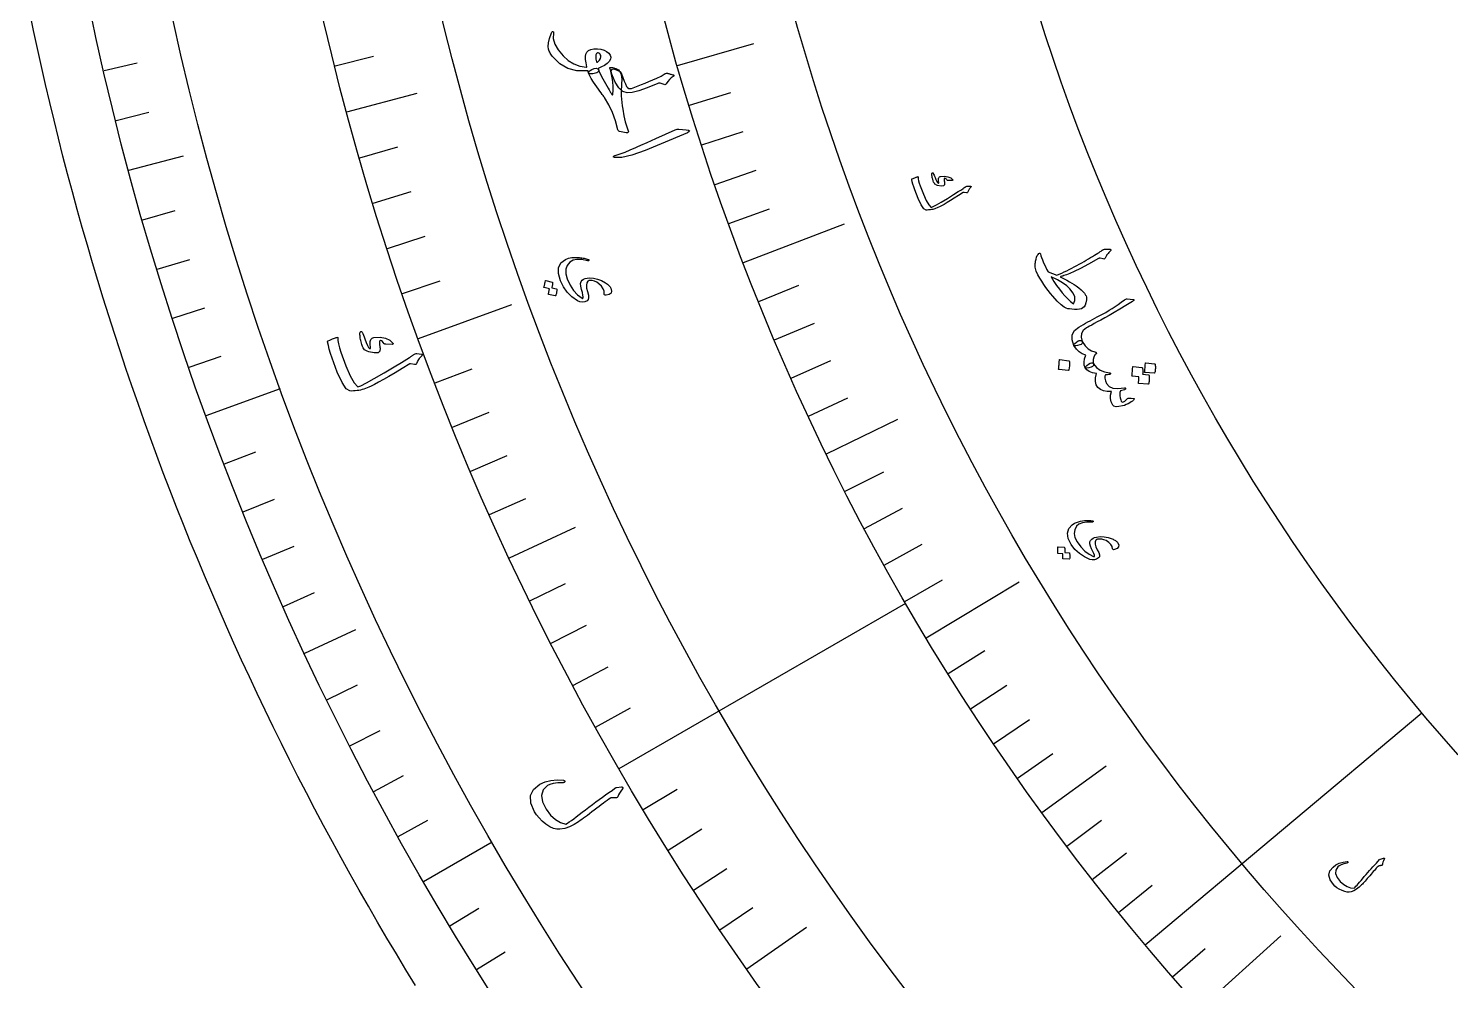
# Model space of a CAD drawing. Header units: millimetres. Extents: x -75 to 75, y -75 to 97.
# Drawn here: x -73.5 to -38.06, y -39.22 to -15.49 of the extents above; entities that cross this region are included whole.
import ezdxf

# ---------------------------------------------------------------- set-up
doc = ezdxf.new("R2010")
doc.units = ezdxf.units.MM
for name, color, linetype in [('CUT_OUTER', 1, 'Continuous'), ('ENGRAVE', 7, 'Continuous'), ('ENGRAVE_FINE', 8, 'Continuous'), ('TEXT', 5, 'Continuous')]:
    doc.layers.add(name, color=color, linetype=linetype)

msp = doc.modelspace()

# ---------------------------------------------------------------- linework, layer by layer
at = {"layer": 'CUT_OUTER'}
msp.add_lwpolyline([(-63.8516, -39.3442), (-64.0918, -38.9517), (-64.3296, -38.5577), (-64.565, -38.1623), (-64.798, -37.7654), (-65.0285, -37.3671), (-65.2565, -36.9674), (-65.4821, -36.5663), (-65.7053, -36.1638), (-65.9259, -35.7599), (-66.1441, -35.3548), (-66.3598, -34.9482), (-66.573, -34.5404), (-66.7837, -34.1313), (-66.9918, -33.7208), (-67.1975, -33.3092), (-67.4006, -32.8962), (-67.6012, -32.482), (-67.7992, -32.0666), (-67.9947, -31.65), (-68.1876, -31.2322), (-68.378, -30.8132), (-68.5657, -30.3931), (-68.7509, -29.9718), (-68.9335, -29.5494), (-69.1136, -29.1259), (-69.291, -28.7013), (-69.4658, -28.2756), (-69.638, -27.8488), (-69.8075, -27.421), (-69.9745, -26.9921), (-70.1388, -26.5623), (-70.3004, -26.1314), (-70.4594, -25.6996), (-70.6158, -25.2667), (-70.7695, -24.833), (-70.9205, -24.3983), (-71.0689, -23.9627), (-71.2146, -23.5261), (-71.3576, -23.0887), (-71.498, -22.6504), (-71.6356, -22.2113), (-71.7705, -21.7714), (-71.9028, -21.3306), (-72.0323, -20.889), (-72.1591, -20.4466), (-72.2832, -20.0035), (-72.4046, -19.5596), (-72.5232, -19.1149), (-72.6392, -18.6696), (-72.7523, -18.2235), (-72.8628, -17.7768), (-72.9705, -17.3294), (-73.0755, -16.8813), (-73.1777, -16.4326), (-73.2771, -15.9833), (-73.3738, -15.5334), (-73.4677, -15.0828)], dxfattribs=at)
at = {"layer": 'ENGRAVE'}
for points in [[(-57.3229, -16.4081), (-55.4194, -15.8632)], [(-65.5622, -17.5673), (-63.8091, -17.0976)], [(-70.9955, -19.0232), (-69.6372, -18.6592)], [(-55.6811, -21.3249), (-53.1597, -20.3593)], [(-63.7816, -23.2146), (-61.4559, -22.3681)], [(-69.0674, -25.1385), (-67.2174, -24.4651)], [(-53.6124, -26.0932), (-51.832, -25.2267)], [(-61.5156, -28.6852), (-59.8707, -27.9182)], [(-51.1292, -30.6748), (-48.8139, -29.2857)], [(-58.7815, -33.9375), (-51.6368, -29.8125)], [(-66.6136, -31.0624), (-65.3391, -30.4681)], [(-45.6693, -38.3335), (-38.7758, -32.5473)], [(-48.2479, -35.0326), (-46.6457, -33.8692)], [(-63.6529, -36.75), (-61.9479, -35.7656)], [(-55.5999, -38.9315), (-54.1132, -37.8905)], [(-44.2927, -39.9161), (-42.287, -38.1086)]]:
    msp.add_lwpolyline(points, dxfattribs=at)
for radius in [73.5, 73.5, 71.5312, 67.875, 67.875, 64.9875, 59.625, 59.625, 56.475, 50.625, 50.625]:
    msp.add_circle((0, 0), radius, dxfattribs=at)
at = {"layer": 'ENGRAVE_FINE'}
for points in [[(-65.8588, -16.4204), (-64.8982, -16.1809)], [(-71.6162, -16.5339), (-70.7941, -16.3441)], [(-57.0292, -17.4015), (-55.9962, -17.0863)], [(-71.3167, -17.7813), (-70.498, -17.5771)], [(-56.7181, -18.3902), (-55.6907, -18.0571)], [(-65.2456, -18.7089), (-64.294, -18.436)], [(-56.3897, -19.3739), (-55.3683, -19.0229)], [(-64.9092, -19.8447), (-63.9624, -19.5553)], [(-70.6527, -20.2593), (-69.8417, -20.0268)], [(-56.044, -20.3522), (-55.0289, -19.9836)], [(-64.553, -20.9745), (-63.6114, -20.6686)], [(-70.2884, -21.4893), (-69.4815, -21.2426)], [(-64.1771, -22.0979), (-63.241, -21.7756)], [(-55.3012, -22.2917), (-54.2995, -21.8879)], [(-69.9027, -22.7127), (-69.1002, -22.452)], [(-54.9042, -23.2522), (-53.9098, -22.831)], [(-69.4956, -23.9293), (-68.6978, -23.6546)], [(-63.3668, -24.3242), (-62.4425, -23.9694)], [(-54.4904, -24.2062), (-53.5034, -23.7677)], [(-54.0597, -25.1533), (-53.0805, -24.6976)], [(-62.9326, -25.4264), (-62.0147, -25.0556)], [(-68.6182, -26.34), (-67.8305, -26.0377)], [(-62.4793, -26.5209), (-61.568, -26.1341)], [(-53.1484, -27.0256), (-52.1857, -26.5361)], [(-68.148, -27.5336), (-67.3657, -27.2175)], [(-62.0069, -27.6072), (-61.1025, -27.2046)], [(-52.668, -27.9503), (-51.714, -27.4441)], [(-52.1713, -28.8669), (-51.2263, -28.3441)], [(-67.6571, -28.7187), (-66.8804, -28.3891)], [(-61.0056, -29.7544), (-60.1158, -29.3205)], [(-51.6583, -29.7752), (-50.7226, -29.2359)], [(-67.1456, -29.8951), (-66.3748, -29.552)], [(-60.4771, -30.8146), (-59.595, -30.3652)], [(-50.5842, -31.5654), (-49.668, -30.9937)], [(-59.9301, -31.8654), (-59.0559, -31.4006)], [(-66.0614, -32.2203), (-65.303, -31.8504)], [(-50.0235, -32.4468), (-49.1174, -31.8591)], [(-59.3648, -32.9065), (-58.4989, -32.4265)], [(-49.447, -33.3186), (-48.5514, -32.7151)], [(-65.489, -33.3683), (-64.7372, -32.9852)], [(-48.8551, -34.1807), (-47.9702, -33.5615)], [(-64.8966, -34.5062), (-64.1517, -34.11)], [(-58.1802, -34.9582), (-57.3316, -34.4483)], [(-64.2845, -35.6335), (-63.5466, -35.2244)], [(-47.6255, -35.8741), (-46.7629, -35.2243)], [(-57.5613, -35.9683), (-56.7217, -35.4436)], [(-46.9882, -36.7049), (-46.1371, -36.0401)], [(-56.9248, -36.9674), (-56.0945, -36.4282)], [(-46.336, -37.5248), (-45.4968, -36.8451)], [(-63.0018, -37.8553), (-62.2786, -37.4207)], [(-56.2709, -37.9552), (-55.4502, -37.4016)], [(-62.3315, -38.9491), (-61.616, -38.5019)], [(-44.9881, -39.1307), (-44.1733, -38.4219)]]:
    msp.add_lwpolyline(points, dxfattribs=at)
at = {"layer": 'TEXT'}
for points in [[(-59.5885, -16.5428), (-59.8351, -16.5403), (-60.057, -16.4822), (-60.2539, -16.3684), (-60.4255, -16.1986), (-60.445, -16.1735), (-60.4631, -16.1485), (-60.4799, -16.1235), (-60.4954, -16.0986), (-60.5094, -16.0737), (-60.5216, -16.0492), (-60.532, -16.0249), (-60.5407, -16.001), (-60.5483, -15.9376), (-60.5384, -15.8483), (-60.5109, -15.7333), (-60.4657, -15.5927), (-60.4581, -15.577), (-60.4494, -15.5666), (-60.4398, -15.5616), (-60.429, -15.5621), (-60.4196, -15.5669), (-60.4139, -15.5748), (-60.4117, -15.586), (-60.4132, -15.6004), (-60.4206, -15.7362), (-60.3836, -15.8768), (-60.3022, -16.0219), (-60.1765, -16.1712), (-60.046, -16.2852), (-59.9055, -16.3703), (-59.7552, -16.4266), (-59.5951, -16.4541), (-59.5902, -16.4522), (-59.5867, -16.4496), (-59.5845, -16.4461), (-59.5836, -16.4419), (-59.6045, -16.344), (-59.6159, -16.2588), (-59.6176, -16.1865), (-59.6099, -16.1271), (-59.5867, -16.0765), (-59.546, -16.0378), (-59.488, -16.0109), (-59.4127, -15.9959), (-59.4025, -15.9948), (-59.392, -15.9941), (-59.3812, -15.9936), (-59.3701, -15.9934), (-59.3587, -15.9935), (-59.3466, -15.9938), (-59.3338, -15.9943), (-59.3205, -15.995), (-59.2323, -16.0063), (-59.1557, -16.0281), (-59.0908, -16.0605), (-59.0376, -16.1033), (-59.0015, -16.1522), (-58.9881, -16.2023), (-58.9974, -16.2539), (-59.0295, -16.3069), (-59.0799, -16.3595), (-59.1424, -16.4062), (-59.217, -16.4469), (-59.3037, -16.4817), (-59.3021, -16.4872), (-59.3003, -16.4924), (-59.2985, -16.4974), (-59.2965, -16.5022), (-59.2945, -16.507), (-59.2926, -16.512), (-59.2909, -16.5172), (-59.2893, -16.5227), (-59.288, -16.5426), (-59.2959, -16.5606), (-59.3129, -16.5766), (-59.3391, -16.5907), (-59.369, -16.6019), (-59.4002, -16.61), (-59.4326, -16.6151), (-59.4662, -16.6172), (-59.4966, -16.6161), (-59.5193, -16.6117), (-59.5343, -16.604), (-59.5417, -16.593), (-59.5564, -16.5399), (-59.5616, -16.5409), (-59.5686, -16.5418), (-59.5776, -16.5424), (-59.5885, -16.5428)], [(-59.3148, -16.3228), (-59.272, -16.2795), (-59.2448, -16.2377), (-59.2334, -16.1971), (-59.2376, -16.1579), (-59.2496, -16.1371), (-59.2644, -16.1196), (-59.282, -16.1055), (-59.3025, -16.0948), (-59.3125, -16.0923), (-59.322, -16.0941), (-59.3312, -16.1003), (-59.3399, -16.1109), (-59.3572, -16.1465), (-59.3631, -16.1929), (-59.3573, -16.2499), (-59.3401, -16.3177), (-59.3367, -16.3243), (-59.3314, -16.3274), (-59.3241, -16.3268), (-59.3148, -16.3228)], [(-58.7186, -16.8583), (-58.7248, -16.9318), (-58.728, -17.0075), (-58.7283, -17.0853), (-58.7256, -17.1654), (-58.7201, -17.2473), (-58.7122, -17.3308), (-58.7019, -17.4158), (-58.6891, -17.5025), (-58.6601, -17.6686), (-58.6277, -17.8139), (-58.5918, -17.9382), (-58.5527, -18.0416), (-58.5492, -18.0529), (-58.5491, -18.0631), (-58.5524, -18.072), (-58.559, -18.0797), (-58.5679, -18.0856), (-58.5779, -18.0893), (-58.589, -18.0906), (-58.6012, -18.0897), (-58.7725, -18.0518), (-58.7867, -18.0473), (-58.7975, -18.0391), (-58.8049, -18.0272), (-58.8089, -18.0116), (-58.8722, -17.7898), (-58.9492, -17.5823), (-59.0399, -17.3889), (-59.1446, -17.2094), (-59.1506, -17.1995), (-59.1617, -17.1828), (-59.178, -17.1592), (-59.1994, -17.1289), (-59.226, -17.0917), (-59.2577, -17.0477), (-59.2945, -16.9969), (-59.3363, -16.9391), (-59.4155, -16.8265), (-59.4762, -16.7307), (-59.5185, -16.652), (-59.5424, -16.5902), (-59.541, -16.5725), (-59.5274, -16.5529), (-59.5016, -16.5314), (-59.4637, -16.5081), (-59.3986, -16.4827), (-59.3484, -16.4768), (-59.3128, -16.4904), (-59.2921, -16.5235), (-59.2712, -16.5768), (-59.2354, -16.651), (-59.1847, -16.7461), (-59.1188, -16.862), (-59.0852, -16.9203), (-59.0557, -16.9712), (-59.0303, -17.0149), (-59.0091, -17.0513), (-58.992, -17.0802), (-58.9792, -17.1016), (-58.9706, -17.1153), (-58.9663, -17.1215), (-58.9642, -17.1237), (-58.9624, -17.1257), (-58.9609, -17.1273), (-58.9597, -17.1286), (-58.9587, -17.1298), (-58.9579, -17.1311), (-58.9572, -17.1324), (-58.9567, -17.1338), (-58.9501, -17.141), (-58.945, -17.1431), (-58.9414, -17.14), (-58.9393, -17.1317), (-58.9338, -17.0961), (-58.93, -17.0592), (-58.9279, -17.0209), (-58.9274, -16.9812), (-58.9285, -16.9401), (-58.9309, -16.8975), (-58.9346, -16.8535), (-58.9397, -16.8079), (-58.9454, -16.7634), (-58.952, -16.7198), (-58.9595, -16.6769), (-58.9678, -16.6348), (-58.9771, -16.594), (-58.9874, -16.5547), (-58.9987, -16.5171), (-59.011, -16.481), (-59.0124, -16.4711), (-59.0106, -16.4637), (-59.0054, -16.4587), (-58.997, -16.4562), (-58.9806, -16.4567), (-58.9643, -16.4583), (-58.948, -16.461), (-58.9318, -16.4649), (-58.9153, -16.4696), (-58.8983, -16.4749), (-58.8808, -16.4808), (-58.8627, -16.4873), (-58.8276, -16.5028), (-58.799, -16.5201), (-58.7769, -16.5393), (-58.7615, -16.5602), (-58.7368, -16.6173), (-58.7214, -16.686), (-58.7154, -16.7663), (-58.7186, -16.8583)], [(-58.4678, -16.9797), (-58.3901, -16.9506), (-58.3085, -16.919), (-58.2232, -16.8851), (-58.1341, -16.8488), (-58.0408, -16.8098), (-57.9432, -16.768), (-57.8411, -16.7233), (-57.7346, -16.6757), (-57.6306, -16.6104), (-57.6158, -16.6058), (-57.6011, -16.6034), (-57.5866, -16.6032), (-57.5721, -16.6053), (-57.5645, -16.6069), (-57.5545, -16.6094), (-57.5419, -16.6128), (-57.5267, -16.6171), (-57.509, -16.6221), (-57.4885, -16.6276), (-57.4652, -16.6336), (-57.4392, -16.6401), (-57.4306, -16.6425), (-57.4238, -16.6466), (-57.4188, -16.6523), (-57.4156, -16.6595), (-57.4151, -16.6662), (-57.4178, -16.6726), (-57.4234, -16.6788), (-57.4322, -16.6848), (-57.4812, -16.7192), (-57.5263, -16.7606), (-57.5675, -16.8089), (-57.6048, -16.8642), (-57.6156, -16.8786), (-57.6283, -16.8865), (-57.6428, -16.888), (-57.6593, -16.8831), (-57.7561, -16.8496), (-57.7672, -16.8479), (-57.781, -16.8488), (-57.7974, -16.8523), (-57.8165, -16.8584), (-58.0781, -16.9676), (-58.2919, -17.0431), (-58.4579, -17.0845), (-58.5761, -17.0918), (-58.6845, -17.055), (-58.7844, -16.9654), (-58.8757, -16.823), (-58.9579, -16.6276), (-58.9749, -16.5512), (-58.9617, -16.5076), (-58.9184, -16.4966), (-58.8451, -16.5182), (-58.835, -16.5227), (-58.825, -16.5271), (-58.8153, -16.5313), (-58.8059, -16.5355), (-58.7966, -16.5395), (-58.7876, -16.5434), (-58.7787, -16.5471), (-58.7702, -16.5508), (-58.7529, -16.5608), (-58.7387, -16.5747), (-58.7276, -16.5924), (-58.7194, -16.6139), (-58.6882, -16.712), (-58.6567, -16.7973), (-58.6251, -16.8698), (-58.5932, -16.9296), (-58.5692, -16.9616), (-58.5402, -16.9807), (-58.5064, -16.9867), (-58.4678, -16.9797)], [(-57.1076, -18.0144), (-57.0488, -18.024), (-57.0244, -18.0389), (-57.0346, -18.0593), (-57.0793, -18.0851), (-57.7319, -18.3605), (-58.1325, -18.5291), (-58.4594, -18.6425), (-58.7125, -18.7003), (-58.8921, -18.7021), (-58.9084, -18.6972), (-58.9182, -18.6913), (-58.9214, -18.6845), (-58.9182, -18.6769), (-58.9117, -18.6695), (-58.9023, -18.6627), (-58.8901, -18.6565), (-58.8751, -18.651), (-58.7562, -18.6133), (-58.6319, -18.5679), (-58.5021, -18.5147), (-58.3668, -18.4538), (-58.3312, -18.4386), (-58.2354, -18.3964), (-58.0794, -18.3275), (-57.8632, -18.2318), (-57.3848, -18.0159), (-57.3588, -18.0062), (-57.334, -17.9999), (-57.3104, -17.997), (-57.2881, -17.9973)], [(-50.4673, -19.2609), (-50.4666, -19.264), (-50.4668, -19.267), (-50.468, -19.2699), (-50.4701, -19.2727), (-50.4723, -19.2743), (-50.4749, -19.2755), (-50.4779, -19.2764), (-50.4811, -19.277), (-50.5775, -19.2761), (-50.5876, -19.2753), (-50.5957, -19.2736), (-50.6019, -19.2709), (-50.6063, -19.2673), (-50.6194, -19.2497), (-50.6332, -19.2358), (-50.6476, -19.2255), (-50.6628, -19.2187), (-50.6693, -19.2188), (-50.6743, -19.224), (-50.6778, -19.2346), (-50.6798, -19.2503), (-50.6795, -19.2603), (-50.6789, -19.2704), (-50.678, -19.2808), (-50.6768, -19.2914), (-50.6753, -19.3024), (-50.6733, -19.3137), (-50.671, -19.3254), (-50.6683, -19.3376), (-50.6698, -19.3838), (-50.6992, -19.4097), (-50.7566, -19.4152), (-50.8419, -19.4003), (-50.8691, -19.391), (-50.8916, -19.3804), (-50.9094, -19.3685), (-50.9225, -19.3552), (-50.9329, -19.339), (-50.9436, -19.3153), (-50.9546, -19.2841), (-50.966, -19.2453), (-50.9713, -19.2254), (-50.9758, -19.2062), (-50.9792, -19.1878), (-50.9816, -19.1701), (-50.9834, -19.1533), (-50.9848, -19.1375), (-50.9859, -19.1227), (-50.9865, -19.1089), (-50.9851, -19.0997), (-50.9823, -19.0924), (-50.9781, -19.0871), (-50.9724, -19.0838), (-50.9658, -19.0824), (-50.9602, -19.0837), (-50.9557, -19.0876), (-50.9522, -19.0942), (-50.9425, -19.1157), (-50.9319, -19.1401), (-50.9203, -19.1676), (-50.9078, -19.1981), (-50.8843, -19.255), (-50.8638, -19.2986), (-50.8463, -19.3289), (-50.8318, -19.3459), (-50.829, -19.3478), (-50.826, -19.3482), (-50.8228, -19.3473), (-50.8196, -19.3449), (-50.8178, -19.3426), (-50.8167, -19.3393), (-50.8162, -19.3348), (-50.8164, -19.3293), (-50.8227, -19.2794), (-50.8244, -19.2582), (-50.8234, -19.2392), (-50.8199, -19.2223), (-50.8137, -19.2076), (-50.805, -19.1939), (-50.7946, -19.1838), (-50.7824, -19.1772), (-50.7683, -19.1743), (-50.668, -19.1691), (-50.5844, -19.1818), (-50.5175, -19.2124), (-50.4673, -19.2609)], [(-50.0181, -19.4471), (-50.0316, -19.4624), (-50.0441, -19.4777), (-50.0556, -19.4931), (-50.066, -19.5086), (-50.0753, -19.5242), (-50.0835, -19.54), (-50.0906, -19.556), (-50.0965, -19.5723), (-50.1007, -19.5793), (-50.1071, -19.5836), (-50.1157, -19.5852), (-50.1265, -19.584), (-50.1848, -19.5746), (-50.1909, -19.5738), (-50.196, -19.5736), (-50.2, -19.5738), (-50.203, -19.5745), (-50.3209, -19.65), (-50.4278, -19.7175), (-50.5236, -19.777), (-50.6083, -19.8283), (-50.682, -19.8714), (-50.7445, -19.9061), (-50.7959, -19.9324), (-50.8361, -19.9503), (-50.9134, -19.9806), (-50.9384, -19.9888), (-50.964, -19.9959), (-50.9901, -20.0018), (-51.0168, -20.0066), (-51.0442, -20.0101), (-51.0721, -20.0123), (-51.1007, -20.0131), (-51.13, -20.0126), (-51.186, -19.9795), (-51.2523, -19.884), (-51.3286, -19.7261), (-51.4143, -19.5057), (-51.4381, -19.4357), (-51.4582, -19.3702), (-51.4748, -19.3094), (-51.4877, -19.2531), (-51.4875, -19.2474), (-51.4857, -19.2428), (-51.4824, -19.2392), (-51.4776, -19.2366), (-51.4539, -19.226), (-51.4322, -19.2166), (-51.4126, -19.2083), (-51.395, -19.2012), (-51.3793, -19.195), (-51.3653, -19.1899), (-51.353, -19.1856), (-51.3424, -19.1824), (-51.3363, -19.1809), (-51.3322, -19.1818), (-51.3302, -19.185), (-51.3303, -19.1906), (-51.3276, -19.2319), (-51.3178, -19.2829), (-51.301, -19.3435), (-51.2771, -19.4137), (-51.1982, -19.6204), (-51.1263, -19.7782), (-51.0616, -19.8871), (-51.0047, -19.9472), (-50.9567, -19.9283), (-50.8733, -19.8844), (-50.7543, -19.8156), (-50.5999, -19.722), (-50.4456, -19.6272), (-50.3291, -19.555), (-50.2504, -19.5055), (-50.2094, -19.4785), (-50.1983, -19.4708), (-50.188, -19.4635), (-50.1783, -19.4567), (-50.1694, -19.4505), (-50.1613, -19.4448), (-50.1541, -19.4396), (-50.1478, -19.4351), (-50.1424, -19.4311), (-50.1303, -19.4233), (-50.118, -19.418), (-50.1053, -19.4154), (-50.0923, -19.4152), (-50.0208, -19.4214), (-50.0158, -19.4223), (-50.0122, -19.4238), (-50.0098, -19.4262), (-50.0087, -19.4292), (-50.0094, -19.4337), (-50.0111, -19.4382), (-50.0141, -19.4426), (-50.0181, -19.4471)], [(-59.1535, -22.1013), (-59.1556, -22.0379), (-59.1783, -21.9748), (-59.2214, -21.9118), (-59.2849, -21.8489), (-59.3366, -21.813), (-59.3918, -21.7876), (-59.4506, -21.7726), (-59.513, -21.7681), (-59.5246, -21.7696), (-59.5359, -21.7735), (-59.5467, -21.7797), (-59.5572, -21.7882), (-59.5845, -21.8297), (-59.5955, -21.8867), (-59.5905, -21.9592), (-59.5691, -22.0472), (-59.5471, -22.1337), (-59.5407, -22.2001), (-59.5498, -22.2464), (-59.5747, -22.2727), (-59.6378, -22.2981), (-59.6992, -22.3067), (-59.759, -22.2984), (-59.8171, -22.2731), (-59.9545, -22.1749), (-60.0716, -22.0591), (-60.1681, -21.9256), (-60.2441, -21.7747), (-60.2943, -21.598), (-60.289, -21.4507), (-60.2285, -21.3329), (-60.113, -21.2448), (-60.0423, -21.217), (-59.9609, -21.1999), (-59.8688, -21.1934), (-59.7661, -21.1973), (-59.7367, -21.2009), (-59.708, -21.2052), (-59.6801, -21.21), (-59.653, -21.2155), (-59.6264, -21.2217), (-59.6003, -21.2286), (-59.5747, -21.2363), (-59.5496, -21.2448), (-59.5385, -21.2503), (-59.5325, -21.2565), (-59.5317, -21.2636), (-59.536, -21.2716), (-59.5428, -21.2776), (-59.5504, -21.2812), (-59.5589, -21.2824), (-59.5682, -21.2811), (-59.7102, -21.2504), (-59.8303, -21.2449), (-59.9286, -21.2646), (-60.0049, -21.3099), (-60.0729, -21.3925), (-60.1067, -21.4904), (-60.1062, -21.6037), (-60.0712, -21.7322), (-60.0006, -21.8874), (-59.9155, -22.0192), (-59.8161, -22.1276), (-59.7026, -22.2125), (-59.6939, -22.2169), (-59.6869, -22.2171), (-59.6814, -22.2132), (-59.6775, -22.2051), (-59.6749, -22.1773), (-59.6805, -22.1328), (-59.6942, -22.0717), (-59.716, -21.9938), (-59.7349, -21.9134), (-59.7387, -21.8481), (-59.7274, -21.7981), (-59.7012, -21.7633), (-59.6646, -21.7383), (-59.6233, -21.72), (-59.5773, -21.7084), (-59.5267, -21.7036), (-59.4215, -21.7095), (-59.3181, -21.7329), (-59.2164, -21.7738), (-59.1163, -21.8322), (-59.0917, -21.8484), (-59.0695, -21.8648), (-59.0498, -21.8813), (-59.0324, -21.8979), (-59.0174, -21.9146), (-59.0047, -21.9311), (-58.9943, -21.9475), (-58.9861, -21.9637), (-58.9677, -22.0321), (-58.9816, -22.0836), (-59.028, -22.118), (-59.1069, -22.1354), (-59.1301, -22.135), (-59.1456, -22.1291), (-59.1534, -22.1179), (-59.1535, -22.1013)], [(-46.6881, -20.9923), (-46.6581, -20.9917), (-46.6315, -20.9913), (-46.6082, -20.991), (-46.5884, -20.991), (-46.5722, -20.991), (-46.5599, -20.991), (-46.5513, -20.991), (-46.5466, -20.9911), (-46.5398, -20.9926), (-46.5341, -20.9956), (-46.5294, -21.0001), (-46.5258, -21.0062), (-46.5244, -21.0118), (-46.525, -21.0173), (-46.5277, -21.0228), (-46.5326, -21.0282), (-46.5568, -21.0534), (-46.578, -21.0759), (-46.5962, -21.0957), (-46.6114, -21.1128), (-46.6176, -21.1215), (-46.6241, -21.1311), (-46.6308, -21.1417), (-46.6377, -21.1533), (-46.6448, -21.166), (-46.6521, -21.18), (-46.6595, -21.1952), (-46.667, -21.2116), (-46.6765, -21.2241), (-46.6878, -21.232), (-46.7008, -21.2352), (-46.7156, -21.2337), (-46.793, -21.2169), (-46.805, -21.2154), (-46.8164, -21.2159), (-46.8272, -21.2186), (-46.8374, -21.2234), (-47.082, -21.361), (-47.2818, -21.469), (-47.437, -21.547), (-47.5475, -21.5951), (-47.5896, -21.6114), (-47.6281, -21.6258), (-47.663, -21.6385), (-47.6945, -21.6493), (-47.7225, -21.6585), (-47.7472, -21.666), (-47.7687, -21.6718), (-47.787, -21.676), (-47.7026, -21.7211), (-47.6258, -21.7634), (-47.5564, -21.8029), (-47.4945, -21.8395), (-47.44, -21.8732), (-47.3928, -21.9038), (-47.353, -21.9313), (-47.3205, -21.9557), (-47.2677, -22.0013), (-47.2225, -22.0459), (-47.1846, -22.0894), (-47.1542, -22.1317), (-47.142, -22.156), (-47.1346, -22.1839), (-47.1322, -22.2155), (-47.1346, -22.2509), (-47.1479, -22.3249), (-47.1667, -22.3835), (-47.1911, -22.4266), (-47.221, -22.4542), (-47.2605, -22.4721), (-47.3088, -22.484), (-47.366, -22.4899), (-47.432, -22.4897), (-47.4985, -22.486), (-47.5551, -22.4804), (-47.6017, -22.4728), (-47.6383, -22.4633), (-47.6927, -22.4339), (-47.7666, -22.374), (-47.8599, -22.2835), (-47.9723, -22.1621), (-48.032, -22.093), (-48.0896, -22.0212), (-48.1451, -21.9467), (-48.1984, -21.8697), (-48.2497, -21.7904), (-48.2988, -21.7092), (-48.3458, -21.6261), (-48.3906, -21.5411), (-48.3985, -21.5063), (-48.4045, -21.4725), (-48.4085, -21.4399), (-48.4107, -21.4083), (-48.4111, -21.3775), (-48.4099, -21.3473), (-48.407, -21.3176), (-48.4025, -21.2884), (-48.391, -21.2356), (-48.3765, -21.1896), (-48.359, -21.1503), (-48.3386, -21.1179), (-48.3191, -21.0965), (-48.3034, -21.0872), (-48.2915, -21.09), (-48.2832, -21.1048), (-48.2692, -21.1509), (-48.2524, -21.1997), (-48.2328, -21.2513), (-48.2102, -21.3057), (-48.1849, -21.3628), (-48.1566, -21.4227), (-48.1255, -21.4852), (-48.0915, -21.5506), (-47.8719, -21.6362), (-47.8101, -21.6117), (-47.7484, -21.5857), (-47.6867, -21.558), (-47.625, -21.5288), (-47.563, -21.4981), (-47.5007, -21.466), (-47.4379, -21.4326), (-47.3748, -21.3977), (-47.3125, -21.3625), (-47.2526, -21.3281), (-47.1949, -21.2943), (-47.1395, -21.2612), (-47.0862, -21.2291), (-47.0346, -21.1981), (-46.9847, -21.1683), (-46.9366, -21.1396), (-46.8921, -21.113), (-46.853, -21.0893), (-46.8194, -21.0687), (-46.7913, -21.051), (-46.7684, -21.0362), (-46.7507, -21.0242), (-46.7382, -21.0151), (-46.7308, -21.0088), (-46.722, -21.003), (-46.7119, -20.9983), (-46.7006, -20.9947), (-46.6881, -20.9923)], [(-60.3435, -21.9813), (-60.3405, -21.9827), (-60.338, -21.9854), (-60.3361, -21.9892), (-60.3348, -21.9942), (-60.3349, -22.0141), (-60.3358, -22.0336), (-60.3376, -22.0528), (-60.3403, -22.0717), (-60.3438, -22.0904), (-60.3484, -22.1091), (-60.3539, -22.1278), (-60.3604, -22.1465), (-60.363, -22.1506), (-60.3664, -22.1532), (-60.3706, -22.1544), (-60.3755, -22.1541), (-60.5397, -22.1174), (-60.5423, -22.1157), (-60.5436, -22.1122), (-60.5435, -22.107), (-60.5421, -22.1001), (-60.5403, -22.095), (-60.5382, -22.087), (-60.5357, -22.0762), (-60.533, -22.0625), (-60.5299, -22.0457), (-60.5263, -22.0257), (-60.5223, -22.0026), (-60.5178, -21.9763), (-60.6456, -21.946), (-60.65, -21.9441), (-60.6522, -21.9403), (-60.6523, -21.9348), (-60.6503, -21.9276), (-60.6487, -21.9213), (-60.6463, -21.9115), (-60.6432, -21.8981), (-60.6393, -21.8812), (-60.6349, -21.8606), (-60.6299, -21.836), (-60.6243, -21.8075), (-60.6182, -21.7749), (-60.6166, -21.7712), (-60.6144, -21.769), (-60.6117, -21.7684), (-60.6083, -21.7694), (-60.449, -21.8105), (-60.446, -21.812), (-60.4436, -21.8146), (-60.4417, -21.8185), (-60.4403, -21.8235), (-60.4397, -21.8401), (-60.44, -21.8566), (-60.4413, -21.8728), (-60.4434, -21.8889), (-60.4464, -21.9048), (-60.4501, -21.9205), (-60.4544, -21.9359), (-60.4595, -21.9511)], [(-47.5471, -21.9741), (-47.6253, -21.902), (-47.7291, -21.8291), (-47.8585, -21.7554), (-48.0135, -21.6806), (-47.9462, -21.7909), (-47.8781, -21.8934), (-47.8092, -21.9884), (-47.7395, -22.0756), (-47.6694, -22.1552), (-47.5994, -22.2271), (-47.5294, -22.2914), (-47.4596, -22.3481), (-47.4216, -22.2695), (-47.4236, -22.1811), (-47.4654, -22.0827), (-47.5471, -21.9741)], [(-45.97, -22.2429), (-45.9611, -22.2439), (-45.9545, -22.2457), (-45.9504, -22.2484), (-45.9487, -22.2519), (-45.9492, -22.2586), (-45.9559, -22.2677), (-45.9689, -22.2791), (-45.9881, -22.2929), (-46.1499, -22.3942), (-46.3004, -22.4859), (-46.4396, -22.5681), (-46.5676, -22.6408), (-46.6779, -22.7011), (-46.7767, -22.7554), (-46.8639, -22.8035), (-46.9397, -22.8456), (-47.004, -22.8814), (-47.057, -22.9108), (-47.0986, -22.9338), (-47.1289, -22.9504), (-47.2117, -23.0158), (-47.258, -23.0941), (-47.2676, -23.185), (-47.2404, -23.2885), (-47.2343, -23.3181), (-47.242, -23.3427), (-47.2634, -23.3624), (-47.2986, -23.3771), (-47.3578, -23.393), (-47.4019, -23.4003), (-47.4312, -23.3992), (-47.4454, -23.3896), (-47.4935, -23.248), (-47.4891, -23.1244), (-47.4326, -23.0191), (-47.3241, -22.9321), (-47.2679, -22.8994), (-47.2113, -22.8672), (-47.1543, -22.8352), (-47.097, -22.8037), (-47.0394, -22.7724), (-46.9816, -22.7411), (-46.9235, -22.71), (-46.8653, -22.6789), (-46.7541, -22.6198), (-46.655, -22.5646), (-46.568, -22.5131), (-46.4931, -22.4654), (-46.4221, -22.4176), (-46.3469, -22.3657), (-46.2675, -22.3098), (-46.1839, -22.2498), (-46.1684, -22.2398), (-46.1532, -22.233), (-46.1382, -22.2294), (-46.1234, -22.229)], [(-63.7005, -23.6456), (-63.7225, -23.6697), (-63.7429, -23.6938), (-63.7616, -23.7181), (-63.7787, -23.7425), (-63.794, -23.7671), (-63.8075, -23.7921), (-63.8193, -23.8176), (-63.8292, -23.8434), (-63.8361, -23.8545), (-63.8464, -23.8612), (-63.8602, -23.8635), (-63.8775, -23.8615), (-63.9703, -23.845), (-63.9802, -23.8438), (-63.9884, -23.8432), (-63.9948, -23.8435), (-63.9994, -23.8445), (-64.19, -23.9624), (-64.3626, -24.0677), (-64.5173, -24.1605), (-64.6542, -24.2406), (-64.773, -24.3078), (-64.8738, -24.3619), (-64.9566, -24.4027), (-65.0214, -24.4303), (-65.1457, -24.477), (-65.186, -24.4896), (-65.2271, -24.5003), (-65.269, -24.5092), (-65.3119, -24.5162), (-65.3557, -24.5212), (-65.4005, -24.524), (-65.4463, -24.5247), (-65.4931, -24.5231), (-65.5819, -24.4687), (-65.6858, -24.3142), (-65.8039, -24.0592), (-65.9352, -23.7036), (-65.9713, -23.5908), (-66.0017, -23.4854), (-66.0265, -23.3874), (-66.0455, -23.2969), (-66.045, -23.2878), (-66.042, -23.2804), (-66.0366, -23.2748), (-66.0289, -23.2708), (-65.9906, -23.2546), (-65.9556, -23.2402), (-65.924, -23.2276), (-65.8957, -23.2166), (-65.8705, -23.2073), (-65.8479, -23.1994), (-65.8281, -23.193), (-65.8109, -23.1882), (-65.8011, -23.186), (-65.7946, -23.1875), (-65.7916, -23.1927), (-65.7918, -23.2016), (-65.7887, -23.2679), (-65.7746, -23.3498), (-65.7495, -23.4472), (-65.7132, -23.5603), (-65.5926, -23.8935), (-65.4815, -24.1479), (-65.3807, -24.3238), (-65.291, -24.4214), (-65.2138, -24.3923), (-65.0793, -24.3241), (-64.8874, -24.2169), (-64.638, -24.071), (-64.3889, -23.9231), (-64.2007, -23.8106), (-64.0734, -23.7335), (-64.0072, -23.6914), (-63.9893, -23.6793), (-63.9725, -23.6679), (-63.9569, -23.6574), (-63.9425, -23.6476), (-63.9294, -23.6387), (-63.9177, -23.6307), (-63.9075, -23.6235), (-63.8988, -23.6173), (-63.8793, -23.6051), (-63.8593, -23.5971), (-63.839, -23.5931), (-63.8182, -23.5932), (-63.7041, -23.6046), (-63.6962, -23.6061), (-63.6903, -23.6087), (-63.6866, -23.6124), (-63.685, -23.6173), (-63.6861, -23.6244), (-63.6891, -23.6315), (-63.6939, -23.6386), (-63.7005, -23.6456)], [(-64.4136, -23.3381), (-64.4125, -23.3431), (-64.4129, -23.3478), (-64.4149, -23.3524), (-64.4183, -23.3569), (-64.4219, -23.3593), (-64.4261, -23.3611), (-64.4309, -23.3625), (-64.4361, -23.3633), (-64.5903, -23.3595), (-64.6063, -23.358), (-64.6193, -23.355), (-64.6292, -23.3506), (-64.636, -23.3447), (-64.6565, -23.3163), (-64.6781, -23.2937), (-64.7009, -23.2768), (-64.7249, -23.2657), (-64.7354, -23.2656), (-64.7436, -23.2738), (-64.7494, -23.2905), (-64.753, -23.3157), (-64.7529, -23.3316), (-64.7522, -23.3478), (-64.7511, -23.3644), (-64.7495, -23.3814), (-64.7473, -23.3989), (-64.7445, -23.417), (-64.7411, -23.4359), (-64.7371, -23.4554), (-64.7408, -23.5291), (-64.7886, -23.5697), (-64.8805, -23.577), (-65.0166, -23.5509), (-65.0599, -23.5354), (-65.0956, -23.5178), (-65.1237, -23.4983), (-65.1443, -23.4767), (-65.1604, -23.4505), (-65.1768, -23.4124), (-65.1936, -23.3621), (-65.2106, -23.2998), (-65.2187, -23.2678), (-65.2251, -23.237), (-65.2301, -23.2075), (-65.2335, -23.1792), (-65.2359, -23.1523), (-65.2376, -23.127), (-65.2389, -23.1033), (-65.2395, -23.0812), (-65.237, -23.0665), (-65.2322, -23.055), (-65.2253, -23.0467), (-65.2162, -23.0415), (-65.2056, -23.0395), (-65.1967, -23.0417), (-65.1896, -23.0481), (-65.1842, -23.0587), (-65.1693, -23.0933), (-65.153, -23.1327), (-65.1353, -23.1769), (-65.1161, -23.226), (-65.0803, -23.3176), (-65.0488, -23.3879), (-65.0217, -23.4368), (-64.999, -23.4643), (-64.9945, -23.4674), (-64.9897, -23.4681), (-64.9846, -23.4667), (-64.9793, -23.463), (-64.9764, -23.4594), (-64.9746, -23.4541), (-64.9737, -23.447), (-64.9739, -23.4381), (-64.9825, -23.3583), (-64.9845, -23.3244), (-64.9825, -23.294), (-64.9763, -23.2671), (-64.9659, -23.2438), (-64.9517, -23.2221), (-64.9347, -23.2063), (-64.915, -23.1962), (-64.8924, -23.1918), (-64.7318, -23.1863), (-64.5985, -23.2089), (-64.4924, -23.2595), (-64.4136, -23.3381)], [(-46.9617, -23.8454), (-46.9584, -23.8664), (-46.9577, -23.8828), (-46.9598, -23.8944), (-46.9647, -23.9013), (-46.974, -23.9082), (-46.9862, -23.9151), (-47.0012, -23.9221), (-47.019, -23.929), (-47.0779, -23.948), (-47.122, -23.9577), (-47.1512, -23.958), (-47.1656, -23.9489), (-47.1882, -23.8828), (-47.1935, -23.808), (-47.1814, -23.7245), (-47.1517, -23.6324), (-47.2367, -23.6013), (-47.3141, -23.5504), (-47.3837, -23.4799), (-47.4454, -23.3896), (-47.4485, -23.3781), (-47.4463, -23.3665), (-47.4388, -23.3547), (-47.426, -23.3429), (-47.3393, -23.2774), (-47.3296, -23.2702), (-47.3176, -23.2654), (-47.3034, -23.263), (-47.2869, -23.2631), (-47.2729, -23.2656), (-47.2605, -23.2707), (-47.2497, -23.2783), (-47.2404, -23.2885), (-47.1662, -23.3956), (-47.0884, -23.4751), (-47.007, -23.5271), (-46.9223, -23.5515), (-46.9112, -23.5538), (-46.9018, -23.5583), (-46.8942, -23.5651), (-46.8882, -23.5742), (-46.8849, -23.5838), (-46.8856, -23.5921), (-46.89, -23.5992), (-46.8983, -23.6049), (-46.9067, -23.6095), (-46.9136, -23.6141), (-46.9191, -23.6186), (-46.9232, -23.6232), (-46.9498, -23.6845), (-46.965, -23.742), (-46.969, -23.7957), (-46.9617, -23.8454)], [(-47.5735, -23.7717), (-47.5692, -23.7731), (-47.5655, -23.7763), (-47.5623, -23.7812), (-47.5597, -23.7878), (-47.5552, -23.8416), (-47.5558, -23.8947), (-47.5617, -23.9473), (-47.5728, -23.9994), (-47.5756, -24.0053), (-47.5793, -24.0091), (-47.5841, -24.011), (-47.5898, -24.0108), (-47.817, -23.989), (-47.8231, -23.987), (-47.8267, -23.9822), (-47.8278, -23.9748), (-47.8263, -23.9646), (-47.825, -23.9558), (-47.8234, -23.9422), (-47.8213, -23.9236), (-47.8188, -23.9001), (-47.8161, -23.8714), (-47.8133, -23.8372), (-47.8103, -23.7976), (-47.8072, -23.7525), (-47.8061, -23.7462), (-47.8038, -23.7422), (-47.8004, -23.7405), (-47.7959, -23.7411)], [(-45.9521, -24.7078), (-45.9462, -24.7109), (-45.9442, -24.7172), (-45.9463, -24.7267), (-45.9524, -24.7395), (-45.9652, -24.7567), (-45.9863, -24.7757), (-46.0157, -24.7968), (-46.0534, -24.8198), (-46.0972, -24.8443), (-46.1415, -24.8652), (-46.1864, -24.8823), (-46.2318, -24.8958), (-46.3246, -24.9135), (-46.3966, -24.9164), (-46.4478, -24.9044), (-46.478, -24.8775), (-46.5158, -24.7957), (-46.5342, -24.7114), (-46.5334, -24.6244), (-46.5133, -24.5351), (-46.6186, -24.5365), (-46.7098, -24.5202), (-46.7869, -24.4863), (-46.8499, -24.4347), (-46.8924, -24.3683), (-46.9115, -24.2886), (-46.9073, -24.1958), (-46.8795, -24.0901), (-46.9837, -24.0696), (-47.0662, -24.0392), (-47.1268, -23.9989), (-47.1656, -23.9489), (-47.165, -23.9346), (-47.1517, -23.9146), (-47.1256, -23.8888), (-47.0868, -23.8573), (-47.0454, -23.832), (-47.0108, -23.8217), (-46.9829, -23.8261), (-46.9617, -23.8454), (-46.8847, -23.9383), (-46.7919, -24.0064), (-46.6834, -24.0498), (-46.5593, -24.0683), (-46.5525, -24.0693), (-46.547, -24.0713), (-46.5428, -24.0743), (-46.5398, -24.0783), (-46.5376, -24.0839), (-46.5368, -24.0896), (-46.5375, -24.0953), (-46.5395, -24.101), (-46.5505, -24.1094), (-46.5737, -24.1151), (-46.6089, -24.1181), (-46.6563, -24.1185), (-46.6723, -24.1585), (-46.6734, -24.2084), (-46.6597, -24.2682), (-46.6311, -24.3379), (-46.5705, -24.4117), (-46.4761, -24.4543), (-46.3482, -24.4658), (-46.1869, -24.4459), (-46.1787, -24.4448), (-46.1721, -24.4453), (-46.1672, -24.4473), (-46.164, -24.451), (-46.1613, -24.4576), (-46.1601, -24.4639), (-46.1604, -24.47), (-46.1624, -24.4759), (-46.1665, -24.4817), (-46.1712, -24.4863), (-46.1765, -24.4899), (-46.1824, -24.4923), (-46.2886, -24.5198), (-46.298, -24.5584), (-46.3017, -24.6008), (-46.2997, -24.6471), (-46.2921, -24.6972), (-46.2798, -24.7434), (-46.2652, -24.7758), (-46.2483, -24.7943), (-46.229, -24.799), (-46.2071, -24.7921), (-46.18, -24.7748), (-46.1476, -24.7472), (-46.11, -24.7092), (-46.0959, -24.7048), (-46.065, -24.7031), (-46.017, -24.7041), (-45.9521, -24.7078)], [(-45.5887, -24.1208), (-45.5844, -24.1221), (-45.5807, -24.1251), (-45.5775, -24.1297), (-45.5748, -24.1361), (-45.5716, -24.1622), (-45.5695, -24.1881), (-45.5687, -24.2137), (-45.569, -24.2392), (-45.5706, -24.2645), (-45.5735, -24.2901), (-45.5778, -24.3159), (-45.5834, -24.3418), (-45.5862, -24.3477), (-45.5902, -24.3519), (-45.5956, -24.3542), (-45.6024, -24.3548), (-45.8294, -24.3392), (-45.8332, -24.3375), (-45.8355, -24.3332), (-45.8363, -24.3263), (-45.8355, -24.3168), (-45.8349, -24.3106), (-45.834, -24.3007), (-45.8328, -24.2874), (-45.8313, -24.2705), (-45.8297, -24.2502), (-45.828, -24.2265), (-45.8264, -24.1994), (-45.8246, -24.169), (-45.9915, -24.1574), (-45.9967, -24.1551), (-45.9996, -24.1502), (-46.0003, -24.1428), (-45.9987, -24.1327), (-45.9975, -24.1241), (-45.9959, -24.1107), (-45.994, -24.0924), (-45.9917, -24.0694), (-45.9892, -24.0413), (-45.9866, -24.0079), (-45.9839, -23.9691), (-45.9812, -23.925), (-45.9796, -23.9197), (-45.977, -23.9164), (-45.9734, -23.9151), (-45.9688, -23.9157), (-45.7498, -23.94), (-45.7456, -23.9413), (-45.7418, -23.9443), (-45.7387, -23.949), (-45.736, -23.9554), (-45.7338, -23.9739), (-45.732, -23.9925), (-45.7307, -24.0111), (-45.7299, -24.0299), (-45.7298, -24.0487), (-45.7307, -24.0674), (-45.7324, -24.0861), (-45.735, -24.1047)], [(-45.4351, -23.8455), (-45.4309, -23.8467), (-45.4271, -23.8497), (-45.424, -23.8544), (-45.4214, -23.8607), (-45.4183, -23.8867), (-45.4164, -23.9125), (-45.4157, -23.9381), (-45.4161, -23.9634), (-45.4179, -23.9886), (-45.4209, -24.0141), (-45.4253, -24.0398), (-45.431, -24.0656), (-45.4342, -24.0729), (-45.4382, -24.0779), (-45.4431, -24.0805), (-45.4489, -24.0807), (-45.6756, -24.0649), (-45.6807, -24.0627), (-45.6836, -24.0578), (-45.6843, -24.0504), (-45.6828, -24.0404), (-45.6816, -24.0318), (-45.68, -24.0185), (-45.678, -24.0003), (-45.6757, -23.9774), (-45.6732, -23.9494), (-45.6706, -23.9161), (-45.6678, -23.8775), (-45.665, -23.8336), (-45.6639, -23.8274), (-45.6617, -23.8235), (-45.6583, -23.8217), (-45.6538, -23.8221)], [(-46.4835, -28.4566), (-46.4964, -28.4004), (-46.5275, -28.348), (-46.5769, -28.2992), (-46.6445, -28.2541), (-46.6968, -28.231), (-46.7505, -28.2179), (-46.8056, -28.2147), (-46.8621, -28.2214), (-46.8722, -28.2248), (-46.8815, -28.2302), (-46.8902, -28.2376), (-46.8981, -28.2471), (-46.9152, -28.2888), (-46.9152, -28.3416), (-46.8981, -28.4054), (-46.8639, -28.4803), (-46.8292, -28.5536), (-46.812, -28.6118), (-46.8121, -28.6547), (-46.8298, -28.6825), (-46.8816, -28.7161), (-46.935, -28.7344), (-46.9898, -28.7373), (-47.046, -28.7248), (-47.1857, -28.661), (-47.3102, -28.5777), (-47.4195, -28.4753), (-47.5134, -28.3536), (-47.5888, -28.2045), (-47.6096, -28.0721), (-47.5759, -27.9565), (-47.488, -27.8578), (-47.4297, -27.8209), (-47.36, -27.7916), (-47.2789, -27.7699), (-47.1866, -27.7557), (-47.1597, -27.7538), (-47.1334, -27.7527), (-47.1076, -27.7522), (-47.0824, -27.7524), (-47.0577, -27.7533), (-47.0332, -27.755), (-47.009, -27.7575), (-46.9851, -27.7607), (-46.9742, -27.7637), (-46.9678, -27.7682), (-46.9659, -27.7744), (-46.9684, -27.7823), (-46.9734, -27.7888), (-46.9796, -27.7933), (-46.9869, -27.7958), (-46.9955, -27.7964), (-47.1275, -27.7935), (-47.2357, -27.8092), (-47.32, -27.8438), (-47.3803, -27.8973), (-47.4267, -27.9828), (-47.44, -28.0761), (-47.4199, -28.1772), (-47.3665, -28.2858), (-47.2766, -28.4122), (-47.1778, -28.5152), (-47.0703, -28.5948), (-46.9543, -28.6509), (-46.9458, -28.6533), (-46.9395, -28.6523), (-46.9353, -28.6479), (-46.9332, -28.64), (-46.9357, -28.6147), (-46.9484, -28.576), (-46.9712, -28.5237), (-47.0041, -28.458), (-47.0349, -28.3895), (-47.0496, -28.3319), (-47.0482, -28.2853), (-47.0309, -28.2497), (-47.0025, -28.221), (-46.9688, -28.1976), (-46.9298, -28.1793), (-46.8854, -28.1662), (-46.7906, -28.1533), (-46.6942, -28.1563), (-46.5964, -28.1752), (-46.497, -28.21), (-46.4722, -28.2202), (-46.4496, -28.231), (-46.4291, -28.2423), (-46.4107, -28.2541), (-46.3944, -28.2664), (-46.3802, -28.2789), (-46.3681, -28.2917), (-46.358, -28.3048), (-46.3297, -28.3626), (-46.3332, -28.4109), (-46.3687, -28.4497), (-46.4361, -28.4789), (-46.4568, -28.4825), (-46.4717, -28.48), (-46.4806, -28.4713), (-46.4835, -28.4566)], [(-47.5664, -28.5553), (-47.5635, -28.5561), (-47.5608, -28.558), (-47.5585, -28.5611), (-47.5564, -28.5654), (-47.5531, -28.5831), (-47.5505, -28.6007), (-47.5488, -28.6181), (-47.5479, -28.6354), (-47.5478, -28.6528), (-47.5486, -28.6703), (-47.5503, -28.6879), (-47.5529, -28.7058), (-47.5545, -28.7099), (-47.5571, -28.7128), (-47.5606, -28.7145), (-47.5651, -28.7151), (-47.718, -28.7107), (-47.7206, -28.7096), (-47.7224, -28.7068), (-47.7232, -28.7021), (-47.7231, -28.6957), (-47.7224, -28.6908), (-47.7219, -28.6833), (-47.7216, -28.6732), (-47.7215, -28.6605), (-47.7216, -28.645), (-47.7219, -28.6265), (-47.7223, -28.6052), (-47.7228, -28.5809), (-47.8422, -28.5759), (-47.8464, -28.5749), (-47.849, -28.572), (-47.8501, -28.5671), (-47.8496, -28.5603), (-47.8492, -28.5544), (-47.8488, -28.5452), (-47.8483, -28.5327), (-47.8478, -28.517), (-47.8474, -28.4978), (-47.8472, -28.475), (-47.8472, -28.4485), (-47.8474, -28.4184), (-47.8466, -28.4148), (-47.845, -28.4125), (-47.8426, -28.4114), (-47.8395, -28.4117), (-47.6901, -28.421), (-47.6872, -28.4218), (-47.6846, -28.4237), (-47.6822, -28.4268), (-47.6802, -28.4311), (-47.6768, -28.4458), (-47.6742, -28.4606), (-47.6725, -28.4753), (-47.6716, -28.4901), (-47.6715, -28.5048), (-47.6721, -28.5194), (-47.6733, -28.5339), (-47.6752, -28.5484)], [(-58.7182, -34.3953), (-58.7087, -34.3951), (-58.7006, -34.3973), (-58.6939, -34.4018), (-58.6885, -34.4086), (-58.6854, -34.4168), (-58.6857, -34.4254), (-58.6893, -34.4344), (-58.6961, -34.4438), (-58.7372, -34.4966), (-58.7701, -34.5465), (-58.7949, -34.5936), (-58.8115, -34.6379), (-58.8184, -34.6522), (-58.8302, -34.6621), (-58.8471, -34.6675), (-58.8689, -34.6686), (-58.8802, -34.6677), (-58.891, -34.667), (-58.9014, -34.6663), (-58.9114, -34.6658), (-58.9207, -34.6653), (-58.9293, -34.6648), (-58.9371, -34.6642), (-58.9442, -34.6635), (-58.9568, -34.6628), (-58.9701, -34.6648), (-58.9842, -34.6696), (-58.999, -34.6772), (-59.0378, -34.7036), (-59.0797, -34.7331), (-59.1247, -34.7656), (-59.1729, -34.8011), (-59.2243, -34.8395), (-59.279, -34.8806), (-59.337, -34.9244), (-59.3983, -34.971), (-59.4589, -35.0185), (-59.5161, -35.0626), (-59.57, -35.1035), (-59.6205, -35.141), (-59.6678, -35.1754), (-59.7118, -35.2069), (-59.7526, -35.2356), (-59.7902, -35.2614), (-59.9043, -35.3328), (-60.0198, -35.3881), (-60.1365, -35.4272), (-60.2546, -35.4499), (-60.3319, -35.4497), (-60.4157, -35.4284), (-60.506, -35.3858), (-60.6028, -35.3219), (-60.6962, -35.2458), (-60.7753, -35.1692), (-60.84, -35.092), (-60.8903, -35.0145), (-60.9779, -34.7982), (-60.9846, -34.6118), (-60.9108, -34.4555), (-60.7569, -34.3294), (-60.6238, -34.2678), (-60.4804, -34.2307), (-60.3267, -34.2178), (-60.1627, -34.2291), (-60.1524, -34.2311), (-60.1446, -34.235), (-60.1392, -34.2407), (-60.1363, -34.2481), (-60.1349, -34.257), (-60.1354, -34.2647), (-60.1378, -34.2711), (-60.1421, -34.2763), (-60.1494, -34.2823), (-60.1573, -34.2865), (-60.166, -34.2887), (-60.1754, -34.289), (-60.3112, -34.2951), (-60.422, -34.3089), (-60.5077, -34.3304), (-60.5683, -34.3599), (-60.6719, -34.4708), (-60.7112, -34.6061), (-60.6862, -34.7656), (-60.5965, -34.9492), (-60.4873, -35.0983), (-60.3692, -35.2101), (-60.2422, -35.2847), (-60.1067, -35.3219), (-60.067, -35.2961), (-60.0211, -35.265), (-59.9692, -35.2285), (-59.9112, -35.1866), (-59.847, -35.1392), (-59.7766, -35.0861), (-59.7, -35.0271), (-59.6171, -34.9624), (-59.5309, -34.8967), (-59.4459, -34.8324), (-59.362, -34.7697), (-59.2791, -34.7084), (-59.1973, -34.6487), (-59.1165, -34.5907), (-59.0365, -34.5345), (-58.9575, -34.48), (-58.8834, -34.4243), (-58.8741, -34.4194), (-58.8648, -34.4158), (-58.8557, -34.4133), (-58.8466, -34.412)], [(-39.7332, -36.1689), (-39.7274, -36.1675), (-39.7221, -36.1678), (-39.7174, -36.1697), (-39.7132, -36.1732), (-39.7103, -36.1778), (-39.7093, -36.1831), (-39.7103, -36.1891), (-39.7133, -36.1958), (-39.7315, -36.2334), (-39.7452, -36.2682), (-39.7542, -36.3003), (-39.7585, -36.3296), (-39.7609, -36.3392), (-39.7669, -36.3468), (-39.7765, -36.3523), (-39.7897, -36.3557), (-39.7967, -36.3567), (-39.8035, -36.3576), (-39.8099, -36.3585), (-39.8161, -36.3595), (-39.8218, -36.3604), (-39.8272, -36.3612), (-39.832, -36.3618), (-39.8365, -36.3623), (-39.8443, -36.3635), (-39.8522, -36.3664), (-39.8601, -36.3712), (-39.8682, -36.3777), (-39.8885, -36.3989), (-39.9103, -36.4223), (-39.9337, -36.448), (-39.9585, -36.476), (-39.985, -36.5061), (-40.0131, -36.5383), (-40.0429, -36.5726), (-40.0744, -36.609), (-40.1053, -36.6459), (-40.1346, -36.6803), (-40.1623, -36.7122), (-40.1883, -36.7417), (-40.2128, -36.7688), (-40.2356, -36.7938), (-40.2569, -36.8166), (-40.2765, -36.8372), (-40.3371, -36.8957), (-40.4006, -36.9444), (-40.4669, -36.9833), (-40.5362, -37.0125), (-40.5835, -37.0224), (-40.6374, -37.0202), (-40.6981, -37.0059), (-40.7655, -36.9795), (-40.8324, -36.9452), (-40.8906, -36.9087), (-40.9401, -36.87), (-40.9809, -36.8293), (-41.0625, -36.7088), (-41.0909, -36.5958), (-41.0663, -36.4907), (-40.9887, -36.3934), (-40.9155, -36.3383), (-40.8328, -36.2968), (-40.7405, -36.2688), (-40.6388, -36.2542), (-40.6322, -36.2541), (-40.6269, -36.2555), (-40.6229, -36.2582), (-40.6202, -36.2624), (-40.6182, -36.2677), (-40.6175, -36.2724), (-40.6181, -36.2767), (-40.62, -36.2804), (-40.6237, -36.285), (-40.628, -36.2886), (-40.633, -36.2911), (-40.6387, -36.2925), (-40.7209, -36.314), (-40.7869, -36.3369), (-40.8364, -36.3614), (-40.8695, -36.3873), (-40.9183, -36.4687), (-40.9247, -36.5565), (-40.8885, -36.6506), (-40.8099, -36.751), (-40.7238, -36.8279), (-40.6371, -36.8808), (-40.5499, -36.9099), (-40.4623, -36.9151), (-40.4413, -36.8942), (-40.4173, -36.8692), (-40.3903, -36.8402), (-40.3602, -36.8071), (-40.3271, -36.7698), (-40.2909, -36.7282), (-40.2517, -36.6823), (-40.2094, -36.632), (-40.1652, -36.5806), (-40.1215, -36.5303), (-40.0783, -36.4811), (-40.0356, -36.4329), (-39.9934, -36.3857), (-39.9514, -36.3398), (-39.9098, -36.2951), (-39.8686, -36.2515), (-39.8305, -36.2079), (-39.8254, -36.2037), (-39.8203, -36.2002), (-39.815, -36.1975), (-39.8096, -36.1956)]]:
    msp.add_lwpolyline(points, close=True, dxfattribs=at)

doc.saveas('drawing.dxf')
